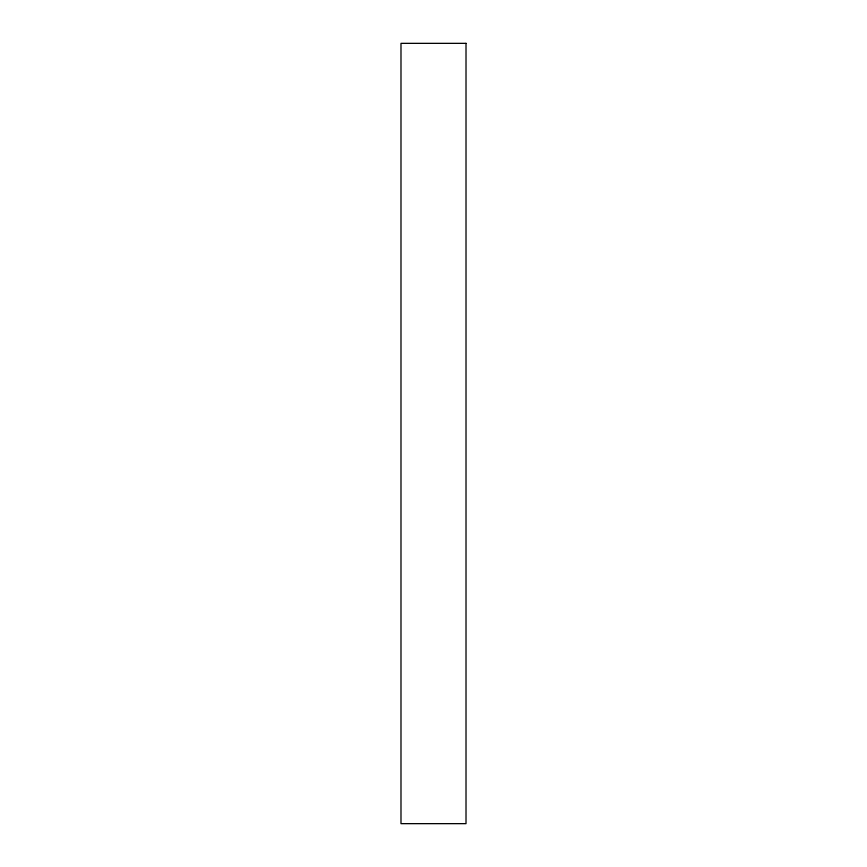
<?xml version="1.0" encoding="UTF-8"?>
<svg xmlns="http://www.w3.org/2000/svg" width="867" height="867" viewBox="0 0 867 867"><rect width="100%" height="100%" fill="white"/><g stroke="black" fill="none" stroke-linecap="round" stroke-linejoin="round"><path stroke-width="1.3" d="M466.012 43.35L400.988 43.35L400.988 823.65L466.012 823.65L466.012 43.35"/></g></svg>
